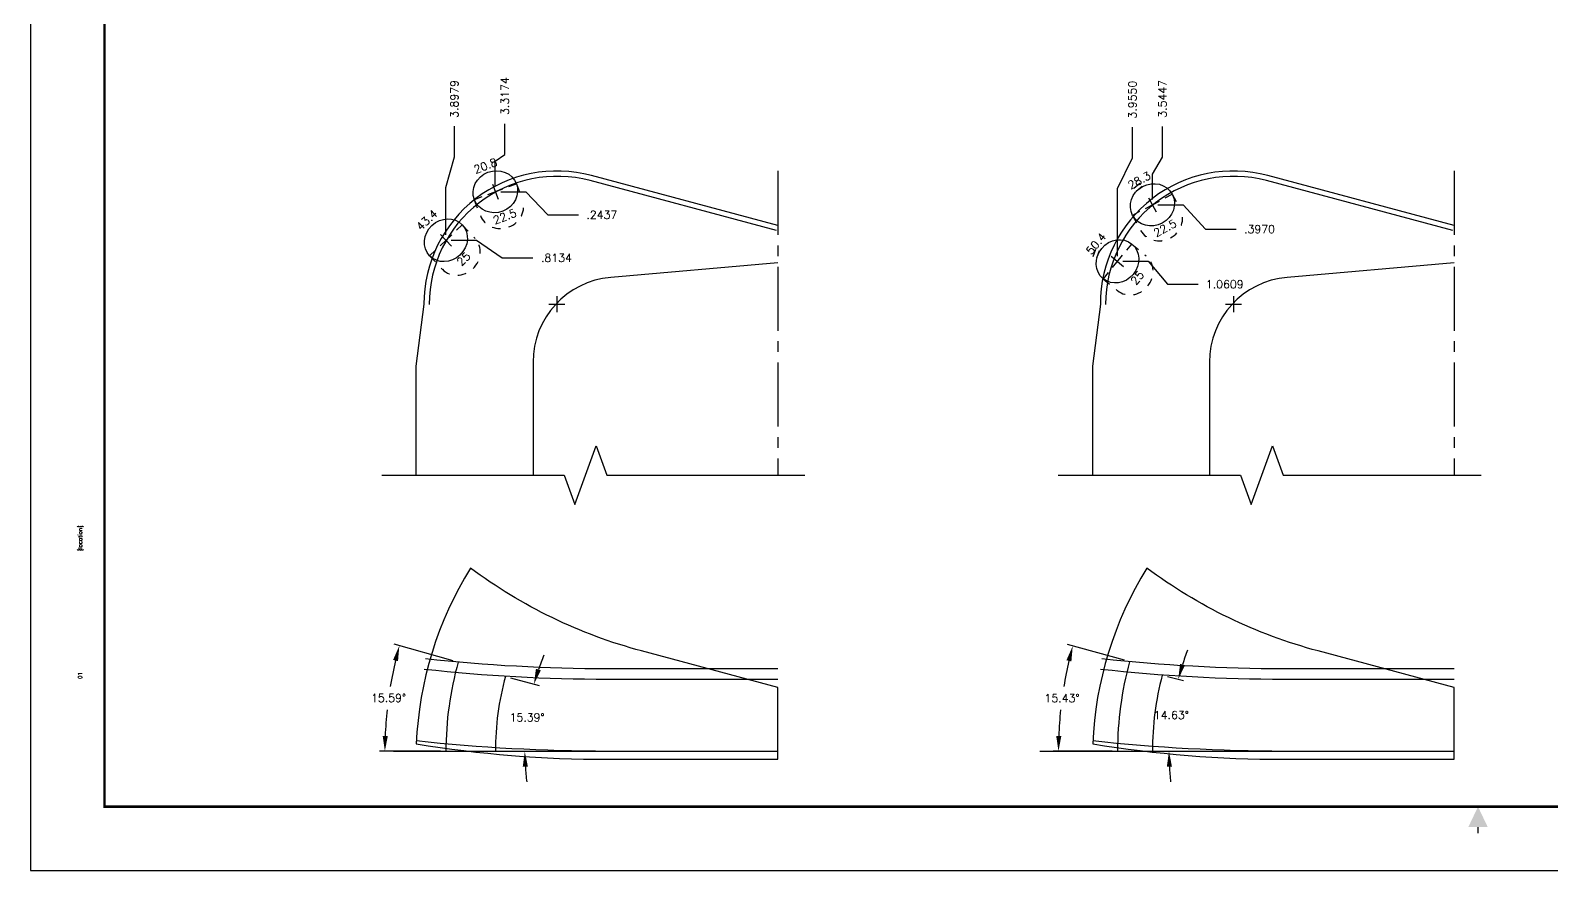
# Model space of a CAD drawing. Extents: x 72.5 to 106.5, y 4 to 26.
# Drawn here: x 72.5 to 90.36, y 3.96 to 13.82 of the extents above; entities that cross this region are included whole.
import ezdxf
from ezdxf.enums import TextEntityAlignment as Align

# ---------------------------------------------------------------- set-up
doc = ezdxf.new("R2010")
doc.units = 0
doc.header["$MEASUREMENT"] = 0
doc.header["$PDMODE"] = 3
doc.linetypes.add('CENTER2', pattern=[1.125, 0.75, -0.125, 0.125, -0.125])
doc.linetypes.add('HIDDEN2', pattern=[0.1875, 0.125, -0.0625])
doc.layers.get('0').update_dxf_attribs({"linetype": 'CONTINUOUS'})
doc.layers.get('Defpoints').update_dxf_attribs({"color": 10, "linetype": 'CONTINUOUS'})
for name, color, linetype in [('Blade1', 40, 'CONTINUOUS'), ('Blade5', 112, 'CONTINUOUS'), ('CLine', 5, 'CENTER2'), ('Dims', 4, 'CONTINUOUS'), ('Title Block', 7, 'CONTINUOUS')]:
    doc.layers.add(name, color=color, linetype=linetype)
doc.styles.add('RomanD', font='romand.shx', dxfattribs={"width": 0.9})
doc.styles.add('RomanS', font='romans')
doc.dimstyles.get("Standard").update_dxf_attribs({"dimtxt": 0.094, "dimasz": 0.18, "dimexe": 0.0625, "dimexo": 0.0625, "dimgap": 0.09, "dimtad": 0, "dimtih": 1, "dimtoh": 1, "dimdec": 4, "dimzin": 4, "dimdsep": 46, "dimtxsty": 'RomanS', "dimcen": 0.09, "dimazin": 1, "dimtfac": 1, "dimtdec": 4, "dimtofl": 0, "dimtmove": 0, "dimatfit": 1, "dimfxl": 1, "dimtolj": 1, "dimtzin": 0, "dimarcsym": 0})

# ---------------------------------------------------------------- blocks, each defined once
blk = doc.blocks.new('CMark')
at = {"layer": 'CLine'}
for p, q in [((-0.094, 0), (0.094, 0)), ((0, 0.094), (0, -0.094))]:
    blk.add_line(p, q, dxfattribs=at)
blk = doc.blocks.new('1313@22.5')
for p, q in [((-0.17, 0), (-0.265, 0)), ((0.171, 0), (0.264, 0))]:
    blk.add_line(p, q)
at = {"color": 8, "linetype": 'HIDDEN2', "ltscale": 0.5}
blk.add_line((-0.265, 0), (-0.265, -0.199), dxfattribs=at)
at = {"color": 8, "linetype": 'HIDDEN2', "ltscale": 0.5, "flags": 128}
blk.add_lwpolyline([(0.264, 0), (0.264, -0.199)], dxfattribs=at)
blk.add_ellipse((0, 0), major_axis=(0.264, 0), ratio=0.92388)
at = {"color": 8, "linetype": 'HIDDEN2', "ltscale": 0.5}
blk.add_ellipse((0, -0.199), major_axis=(0.264, 0), ratio=0.92388, start_param=3.141593, end_param=6.283185, dxfattribs=at)
blk.add_blockref('CMark', (0, 0))
at = {"style": 'RomanS'}
blk.add_text('22.5', height=0.094, dxfattribs=at).set_placement((0, -0.311), align=Align.MIDDLE_CENTER)
blk.add_attdef('ANG', text='', height=0.094, dxfattribs=at).set_placement((0, 0.251), align=Align.BOTTOM_CENTER)
blk = doc.blocks.new('1313@25')
for p, q in [((-0.17, 0), (-0.265, 0)), ((0.171, 0), (0.264, 0))]:
    blk.add_line(p, q)
at = {"color": 8, "linetype": 'HIDDEN2', "ltscale": 0.5}
blk.add_line((-0.265, 0), (-0.265, -0.22), dxfattribs=at)
at = {"color": 8, "linetype": 'HIDDEN2', "ltscale": 0.5, "flags": 128}
blk.add_lwpolyline([(0.264, 0), (0.264, -0.22)], dxfattribs=at)
blk.add_ellipse((0, 0), major_axis=(0.264, 0), ratio=0.906308)
at = {"color": 8, "linetype": 'HIDDEN2', "ltscale": 0.5}
blk.add_ellipse((0, -0.22), major_axis=(0.264, 0), ratio=0.906308, start_param=3.141593, end_param=6.283185, dxfattribs=at)
blk.add_blockref('CMark', (0, 0))
at = {"style": 'RomanS'}
blk.add_text('25', height=0.094, dxfattribs=at).set_placement((0, -0.302), align=Align.MIDDLE_CENTER)
blk.add_attdef('ANG', text='', height=0.094, dxfattribs=at).set_placement((0, 0.251), align=Align.BOTTOM_CENTER)
blk = doc.blocks.new('*D85')
at = {"layer": 'Defpoints', "color": 0, "transparency": 16777216}
for p in [(78.068, 12.725), (81.273, 12.171), (77.955, 11.927)]:
    blk.add_point(p, dxfattribs=at)
at = {"layer": 'Dims', "color": 0, "lineweight": -2, "transparency": 16777216}
for p, q in [((78.068, 12.365), (78.068, 12.725)), ((77.955, 12.287), (78.068, 12.365)), ((77.955, 11.989), (77.955, 12.287))]:
    blk.add_line(p, q, dxfattribs=at)
at = {"layer": 'Dims', "color": 0, "transparency": 16777216, "insert": (78.068, 13.05), "char_height": 0.094, "attachment_point": 5, "rotation": 90, "style": 'RomanS'}
blk.add_mtext('\\A1;3.3174', dxfattribs=at)
blk = doc.blocks.new('*D86')
at = {"layer": 'Defpoints', "color": 0, "transparency": 16777216}
for p in [(77.474, 12.695), (81.273, 12.171), (77.375, 11.357)]:
    blk.add_point(p, dxfattribs=at)
at = {"layer": 'Dims', "color": 0, "lineweight": -2, "transparency": 16777216}
for p, q in [((77.474, 12.335), (77.474, 12.695)), ((77.375, 11.975), (77.474, 12.335)), ((77.375, 11.42), (77.375, 11.975))]:
    blk.add_line(p, q, dxfattribs=at)
at = {"layer": 'Dims', "color": 0, "transparency": 16777216, "insert": (77.474, 13.016), "char_height": 0.094, "attachment_point": 5, "rotation": 90, "style": 'RomanS'}
blk.add_mtext('\\A1;3.8979', dxfattribs=at)
blk = doc.blocks.new('*D87')
at = {"layer": 'Defpoints', "color": 0, "transparency": 16777216}
for p in [(81.273, 12.171), (77.955, 11.927), (78.93, 11.656)]:
    blk.add_point(p, dxfattribs=at)
at = {"layer": 'Dims', "color": 0, "lineweight": -2, "transparency": 16777216}
for p, q in [((78.018, 11.927), (78.315, 11.927)), ((78.315, 11.927), (78.57, 11.656)), ((78.57, 11.656), (78.93, 11.656))]:
    blk.add_line(p, q, dxfattribs=at)
at = {"layer": 'Dims', "color": 0, "transparency": 16777216, "insert": (79.206, 11.656), "char_height": 0.094, "attachment_point": 5, "style": 'RomanS'}
blk.add_mtext('\\A1;.2437', dxfattribs=at)
blk = doc.blocks.new('*D88')
at = {"layer": 'Defpoints', "color": 0, "transparency": 16777216}
for p in [(81.273, 12.171), (77.375, 11.357), (78.395, 11.151)]:
    blk.add_point(p, dxfattribs=at)
at = {"layer": 'Dims', "color": 0, "lineweight": -2, "transparency": 16777216}
for p, q in [((77.437, 11.357), (77.735, 11.357)), ((77.735, 11.357), (78.035, 11.151)), ((78.035, 11.151), (78.395, 11.151))]:
    blk.add_line(p, q, dxfattribs=at)
at = {"layer": 'Dims', "color": 0, "transparency": 16777216, "insert": (78.673, 11.151), "char_height": 0.094, "attachment_point": 5, "style": 'RomanS'}
blk.add_mtext('\\A1;.8134', dxfattribs=at)
blk = doc.blocks.new('*D89')
at = {"layer": 'Defpoints', "color": 0, "transparency": 16777216}
for p in [(85.789, 12.694), (89.216, 12.171), (85.671, 11.774)]:
    blk.add_point(p, dxfattribs=at)
at = {"layer": 'Dims', "color": 0, "lineweight": -2, "transparency": 16777216}
for p, q in [((85.789, 12.334), (85.789, 12.694)), ((85.671, 12.134), (85.789, 12.334)), ((85.671, 11.836), (85.671, 12.134))]:
    blk.add_line(p, q, dxfattribs=at)
at = {"layer": 'Dims', "color": 0, "transparency": 16777216, "insert": (85.789, 13.017), "char_height": 0.094, "attachment_point": 5, "rotation": 90, "style": 'RomanS'}
blk.add_mtext('\\A1;3.5447', dxfattribs=at)
blk = doc.blocks.new('*D90')
at = {"layer": 'Defpoints', "color": 0, "transparency": 16777216}
for p in [(85.437, 12.685), (89.216, 12.171), (85.261, 11.11)]:
    blk.add_point(p, dxfattribs=at)
at = {"layer": 'Dims', "color": 0, "lineweight": -2, "transparency": 16777216}
for p, q in [((85.437, 12.325), (85.437, 12.685)), ((85.261, 11.965), (85.437, 12.325)), ((85.261, 11.172), (85.261, 11.965))]:
    blk.add_line(p, q, dxfattribs=at)
at = {"layer": 'Dims', "color": 0, "transparency": 16777216, "insert": (85.437, 13.008), "char_height": 0.094, "attachment_point": 5, "rotation": 90, "style": 'RomanS'}
blk.add_mtext('\\A1;3.9550', dxfattribs=at)
blk = doc.blocks.new('*D91')
at = {"layer": 'Defpoints', "color": 0, "transparency": 16777216}
for p in [(89.216, 12.171), (85.671, 11.774), (86.654, 11.488)]:
    blk.add_point(p, dxfattribs=at)
at = {"layer": 'Dims', "color": 0, "lineweight": -2, "transparency": 16777216}
for p, q in [((85.734, 11.774), (86.031, 11.774)), ((86.031, 11.774), (86.294, 11.488)), ((86.294, 11.488), (86.654, 11.488))]:
    blk.add_line(p, q, dxfattribs=at)
at = {"layer": 'Dims', "color": 0, "transparency": 16777216, "insert": (86.93, 11.488), "char_height": 0.094, "attachment_point": 5, "style": 'RomanS'}
blk.add_mtext('\\A1;.3970', dxfattribs=at)
blk = doc.blocks.new('*D92')
at = {"layer": 'Defpoints', "color": 0, "transparency": 16777216}
for p in [(89.216, 12.171), (85.261, 11.11), (86.207, 10.841)]:
    blk.add_point(p, dxfattribs=at)
at = {"layer": 'Dims', "color": 0, "lineweight": -2, "transparency": 16777216}
for p, q in [((85.324, 11.11), (85.621, 11.11)), ((85.621, 11.11), (85.847, 10.841)), ((85.847, 10.841), (86.207, 10.841))]:
    blk.add_line(p, q, dxfattribs=at)
at = {"layer": 'Dims', "color": 0, "transparency": 16777216, "insert": (86.521, 10.841), "char_height": 0.094, "attachment_point": 5, "style": 'RomanS'}
blk.add_mtext('\\A1;1.0609', dxfattribs=at)
blk = doc.blocks.new('*D97')
at = {"layer": 'Defpoints', "color": 0, "transparency": 16777216}
for p in [(78.074, 6.237), (78.349, 5.886), (77.955, 5.357), (81.273, 5.357)]:
    blk.add_point(p, dxfattribs=at)
at = {"layer": 'Dims', "color": 0, "lineweight": -2, "transparency": 16777216}
for p, q in [((78.135, 6.22), (78.468, 6.129)), ((78.018, 5.357), (78.364, 5.357))]:
    blk.add_line(p, q, dxfattribs=at)
for start, end in [(157.6721, 161.1434), (183.4713, 186.9426)]:
    blk.add_arc((81.273, 5.357), 2.971, start, end, dxfattribs=at)
at = {"layer": 'Dims', "color": 0, "transparency": 16777216}
for points in [[(78.49, 6.308), (78.432, 6.326), (78.408, 6.145)], [(78.277, 5.176), (78.337, 5.178), (78.301, 5.357)]]:
    blk.add_solid(points, dxfattribs=at)
at = {"layer": 'Dims', "color": 0, "transparency": 16777216, "insert": (78.328, 5.755), "char_height": 0.094, "attachment_point": 5, "style": 'RomanS'}
blk.add_mtext('\\A1;15.39°', dxfattribs=at)
blk = doc.blocks.new('*D98')
at = {"layer": 'Defpoints', "color": 0, "transparency": 16777216}
for p in [(77.518, 6.404), (76.734, 6.189), (77.375, 5.357), (81.273, 5.357)]:
    blk.add_point(p, dxfattribs=at)
at = {"layer": 'Dims', "color": 0, "lineweight": -2, "transparency": 16777216}
for p, q in [((77.458, 6.421), (76.768, 6.614)), ((77.312, 5.357), (76.596, 5.357))]:
    blk.add_line(p, q, dxfattribs=at)
for start, end in [(166.6486, 170.4862), (173.9204, 177.765)]:
    blk.add_arc((81.273, 5.357), 4.615, start, end, dxfattribs=at)
at = {"layer": 'Dims', "color": 0, "transparency": 16777216}
for points in [[(76.754, 6.43), (76.812, 6.415), (76.828, 6.597)], [(76.692, 5.536), (76.632, 5.537), (76.658, 5.357)]]:
    blk.add_solid(points, dxfattribs=at)
at = {"layer": 'Dims', "color": 0, "transparency": 16777216, "insert": (76.701, 5.983), "char_height": 0.094, "attachment_point": 5, "style": 'RomanS'}
blk.add_mtext('\\A1;15.59°', dxfattribs=at)
blk = doc.blocks.new('*D99')
at = {"layer": 'Defpoints', "color": 0, "transparency": 16777216}
for p in [(85.786, 6.252), (85.915, 5.924), (85.671, 5.357), (89.216, 5.357)]:
    blk.add_point(p, dxfattribs=at)
at = {"layer": 'Dims', "color": 0, "lineweight": -2, "transparency": 16777216}
for p, q in [((85.847, 6.237), (86.035, 6.187)), ((85.734, 5.357), (85.929, 5.357))]:
    blk.add_line(p, q, dxfattribs=at)
for start, end in [(159.2079, 162.2869), (183.079, 186.1581)]:
    blk.add_arc((89.216, 5.357), 3.35, start, end, dxfattribs=at)
at = {"layer": 'Dims', "color": 0, "transparency": 16777216}
for points in [[(86.054, 6.368), (85.996, 6.384), (85.975, 6.203)], [(85.841, 5.176), (85.901, 5.178), (85.866, 5.357)]]:
    blk.add_solid(points, dxfattribs=at)
at = {"layer": 'Dims', "color": 0, "transparency": 16777216, "insert": (85.894, 5.783), "char_height": 0.094, "attachment_point": 5, "style": 'RomanS'}
blk.add_mtext('\\A1;14.63°', dxfattribs=at)
blk = doc.blocks.new('*D100')
at = {"layer": 'Defpoints', "color": 0, "transparency": 16777216}
for p in [(85.404, 6.409), (84.643, 6.187), (85.261, 5.357), (89.216, 5.357)]:
    blk.add_point(p, dxfattribs=at)
at = {"layer": 'Dims', "color": 0, "lineweight": -2, "transparency": 16777216}
for p, q in [((85.344, 6.426), (84.675, 6.611)), ((85.199, 5.357), (84.506, 5.357))]:
    blk.add_line(p, q, dxfattribs=at)
for start, end in [(166.784, 170.5747), (173.9835, 177.7811)]:
    blk.add_arc((89.216, 5.357), 4.648, start, end, dxfattribs=at)
at = {"layer": 'Dims', "color": 0, "transparency": 16777216}
for points in [[(84.662, 6.427), (84.72, 6.412), (84.736, 6.594)], [(84.602, 5.536), (84.542, 5.537), (84.568, 5.357)]]:
    blk.add_solid(points, dxfattribs=at)
at = {"layer": 'Dims', "color": 0, "transparency": 16777216, "insert": (84.61, 5.981), "char_height": 0.094, "attachment_point": 5, "style": 'RomanS'}
blk.add_mtext('\\A1;15.43°', dxfattribs=at)
blk = doc.blocks.new('COT_Dblock')
at = {"layer": 'Defpoints'}
blk.add_point((0.188, 0.188), dxfattribs=at)
at = {"layer": 'Title Block', "color": 8}
blk.add_lwpolyline([(0, 0), (34, 0), (34, 22), (0, 22)], close=True, dxfattribs=at)
at = {"layer": 'Title Block', "const_width": 0.03}
blk.add_lwpolyline([(33.13, 21.25), (0.87, 21.25), (0.87, 0.75), (33.13, 0.75)], close=True, dxfattribs=at)
at = {"layer": 'Title Block', "const_width": 0.015}
blk.add_lwpolyline([(17, 0.438), (17, 0.513)], dxfattribs=at)
at = {"layer": 'Title Block'}
blk.add_solid([(16.887, 0.513), (17.113, 0.513), (17, 0.75)], dxfattribs=at)
at = {"layer": 'Title Block', "color": 1, "style": 'RomanS', "flags": 8}
for tag, p in [('FNAME', (0.62, 3.75)), ('REVDATE', (0.62, 2.25)), ('USER', (0.62, 0.75))]:
    blk.add_attdef(tag, text='', height=0.047, rotation=90, dxfattribs=at).set_placement(p, align=Align.BOTTOM_LEFT)
at = {"layer": 'Title Block', "color": 3, "style": 'RomanS', "flags": 8}
blk.add_attdef('DRAWN', text='', height=0.11, dxfattribs=at).set_placement((28.7, 1.984), align=Align.MIDDLE_CENTER)
for tag, p in [('DDATE', (28.356, 1.672)), ('CHECK', (28.356, 1.406)), ('MATRL', (28.356, 1.149)), ('PDATE', (28.356, 0.883)), ('SCALE', (29.896, 0.855)), ('SHEET', (32.005, 0.855))]:
    blk.add_attdef(tag, text='', height=0.094, dxfattribs=at).set_placement(p, align=Align.MIDDLE_LEFT)
at = {"layer": 'Title Block', "color": 3, "style": 'RomanD', "width": 0.9, "flags": 8}
for tag, height, p in [('TITL1', 0.125, (31.337, 1.684)), ('TITL2', 0.094, (31.337, 1.514)), ('TITL3', 0.094, (31.337, 1.374))]:
    blk.add_attdef(tag, text='', height=height, dxfattribs=at).set_placement(p, align=Align.MIDDLE_CENTER)
at = {"layer": 'Title Block', "color": 3, "style": 'RomanS', "flags": 8}
for tag, p in [('FSCM#', (30.337, 1.121)), ('DWG#', (31.81, 1.121)), ('REV#', (32.97, 1.121))]:
    blk.add_attdef(tag, text='', height=0.094, dxfattribs=at).set_placement(p, align=Align.TOP_CENTER)

msp = doc.modelspace()

# ---------------------------------------------------------------- linework, layer by layer
for p, q in [((85.45328, 11.96983), (85.52302, 12.02673)), ((85.48173, 11.93496), (85.55147, 11.99186)), ((84.97629, 11.16669), (85.00741, 11.25114)), ((85.01852, 11.15113), (85.04963, 11.23558)), ((79.27284, 5.35681), (76.75959, 5.35681)), ((87.21623, 5.35681), (84.34822, 5.35681))]:
    msp.add_line(p, q)
at = {"flags": 128}
for points in [[(81.27284, 11.53068), (79.0835, 12.11732, 0.49314543), (77.11659, 10.60806), (77.02284, 9.87938), (77.02284, 8.59906)], [(89.21623, 11.53068), (87.02688, 12.11732, 0.49314543), (85.05998, 10.60806), (84.96623, 9.87938), (84.96623, 8.59906)], [(81.27284, 11.09318), (79.31069, 10.92152, 0.38887873), (78.39784, 9.92532), (78.39784, 8.59906)], [(89.21623, 11.09318), (87.25407, 10.92152, 0.38887873), (86.34123, 9.92532), (86.34123, 8.59906)]]:
    msp.add_lwpolyline(points, format="xyb", dxfattribs=at)
for points in [[(76.62061, 8.59906), (78.76438, 8.59906), (78.88938, 8.25562), (79.13938, 8.94249), (79.26438, 8.59906), (81.58934, 8.59906)], [(84.564, 8.59906), (86.70776, 8.59906), (86.83276, 8.25562), (87.08276, 8.94249), (87.20776, 8.59906), (89.53272, 8.59906)]]:
    msp.add_lwpolyline(points, dxfattribs=at)
for points in [[(81.27284, 5.26306), (81.27284, 5.35681), (81.27284, 6.10681), (79.67284, 6.53553, -0.09456838), (77.66355, 7.50706, 0.1290996), (77.02671, 5.44442, 0.04030534), (79.27284, 5.26306)], [(89.21623, 5.26306), (89.21623, 5.35681), (89.21623, 6.10681), (87.61623, 6.53553, -0.09456838), (85.60694, 7.50706, 0.1290996), (84.9701, 5.44442, 0.04030534), (87.21623, 5.26306)]]:
    msp.add_lwpolyline(points, format="xyb", close=True, dxfattribs=at)
at = {"color": 3}
for centre, radius, start in [((81.27284, 5.35681), 3.89787, 164.413633), ((89.21623, 5.35681), 3.95498, 164.565047), ((89.21623, 5.35681), 3.54473, 165.365943), ((81.27284, 5.35681), 3.31742, 164.614652)]:
    msp.add_arc(centre, radius, start, 180, dxfattribs=at)
at = {"layer": 'CLine'}
for p, q in [((81.27284, 12.17056), (81.27284, 8.59906)), ((81.27284, 12.17056), (81.27284, 8.59906)), ((89.21623, 12.17056), (89.21623, 8.59906)), ((89.21623, 12.17056), (89.21623, 8.59906))]:
    msp.add_line(p, q, dxfattribs=at)
at = {"layer": 'CLine', "color": 1, "linetype": 'ByBlock', "flags": 128}
for points in [[(81.25667, 11.47031), (79.06732, 12.05695, 0.4939669), (77.1791, 10.60409)], [(89.20005, 11.47031), (87.01071, 12.05695, 0.4939669), (85.12248, 10.60409)], [(81.27284, 6.32556), (79.27284, 6.32556, -0.02730264), (77.13392, 6.44245, -0.02730264)], [(89.21623, 6.32556), (87.21623, 6.32556, -0.02730264), (85.0773, 6.44245, -0.02730264)], [(81.27284, 6.20056), (79.27284, 6.20056, -0.02730264), (77.1203, 6.31819, -0.02730264)], [(89.21623, 6.20056), (87.21623, 6.20056, -0.02730264), (85.06368, 6.31819, -0.02730264)], [(81.27284, 5.35681), (79.27284, 5.35681, -0.02730264), (77.02836, 5.47947)], [(89.21623, 5.35681), (87.21623, 5.35681, -0.02730264), (84.97174, 5.47947)]]:
    msp.add_lwpolyline(points, format="xyb", dxfattribs=at)

# ---------------------------------------------------------------- block references
ref = msp.add_blockref('COT_Dblock', (72.49537, 3.9569))
ref.add_attrib('REVDATE', '01', dxfattribs={"layer": 'Title Block', "color": 1, "height": 0.047, "rotation": 90, "style": 'RomanS', "flags": 8}).set_placement((73.11537, 6.2069), align=Align.BOTTOM_LEFT)
ref.add_attrib('FNAME', '{location}', dxfattribs={"layer": 'Title Block', "color": 1, "height": 0.047, "rotation": 90, "style": 'RomanS', "flags": 8}).set_placement((73.11537, 7.7069), align=Align.BOTTOM_LEFT)
for p in [(78.67909, 10.60806), (86.62248, 10.60806)]:
    msp.add_blockref('CMark', p)
at = {"layer": 'Blade1'}
for name, p, rotation, values in [('1313@22.5', (77.95543, 11.92682), 20.8, {'ANG': '20.8'}), ('1313@25', (77.37498, 11.35719), 43.4, {'ANG': '43.4'})]:
    msp.add_blockref(name, p, dxfattribs=dict(at, rotation=rotation)).add_auto_attribs(values)
at = {"layer": 'Blade5'}
for name, p, rotation, values in [('1313@22.5', (85.67149, 11.77357), 28.3, {'ANG': '28.3'}), ('1313@25', (85.26125, 11.10965), 50.40000000000001, {'ANG': '50.4'})]:
    msp.add_blockref(name, p, dxfattribs=dict(at, rotation=rotation)).add_auto_attribs(values)

# ---------------------------------------------------------------- dimensions: what is measured, and where the dimension line sits
at = {"layer": 'Dims'}
for feature_location, offset, dtype, origin, picture, middle in [((77.37498, 11.35719), (0.09874, 1.33808), 1, (81.27284, 12.17056), '*D86', (77.47371, 13.01579)), ((77.95543, 11.92682), (0.1126, 0.79814), 1, (81.27284, 12.17056), '*D85', (78.06803, 13.04997)), ((85.67149, 11.77357), (0.11744, 0.92075), 1, (89.21623, 12.17056), '*D89', (85.78893, 13.01709)), ((85.26125, 11.10965), (0.17593, 1.57518), 1, (89.21623, 12.17056), '*D90', (85.43718, 13.00759)), ((77.37498, 11.35719), (1.01993, -0.20632), 0, (81.27284, 12.17056), '*D88', (78.67291, 11.15086)), ((77.95543, 11.92682), (0.97437, -0.27106), 0, (81.27284, 12.17056), '*D87', (79.20555, 11.65577)), ((85.26125, 11.10965), (0.94598, -0.26815), 0, (89.21623, 12.17056), '*D92', (86.52104, 10.8415)), ((85.67149, 11.77357), (0.98255, -0.28596), 0, (89.21623, 12.17056), '*D91', (86.92981, 11.48761))]:
    dim = msp.add_ordinate_dim(feature_location=feature_location, offset=offset, dtype=dtype, origin=origin, dimstyle='Standard', dxfattribs=at)
    dim.commit()
    dim.dimension.update_dxf_attribs({"geometry": picture, "text_midpoint": middle})
for base, center, p1, p2, picture, middle in [((76.73374, 6.18915), (81.27284, 5.35681), (77.51831, 6.40414), (77.37498, 5.35681), '*D98', (76.70068, 5.98257)), ((84.642814, 6.187118), (89.216228, 5.356815), (85.403894, 6.409409), (85.261251, 5.356815), '*D100', (84.610156, 5.981011)), ((78.34887, 5.88592), (81.27284, 5.35681), (78.07431, 6.23696), (77.95543, 5.35681), '*D97', (78.32813, 5.75457)), ((85.91477, 5.92447), (89.21623, 5.35681), (85.78649, 6.25237), (85.67149, 5.35681), '*D99', (85.8936, 5.78346))]:
    dim = msp.add_angular_dim_3p(base=base, center=center, p1=p1, p2=p2, dimstyle='Standard', dxfattribs=at)
    dim.commit()
    dim.dimension.update_dxf_attribs({"geometry": picture, "text_midpoint": middle})

doc.saveas('drawing.dxf')
